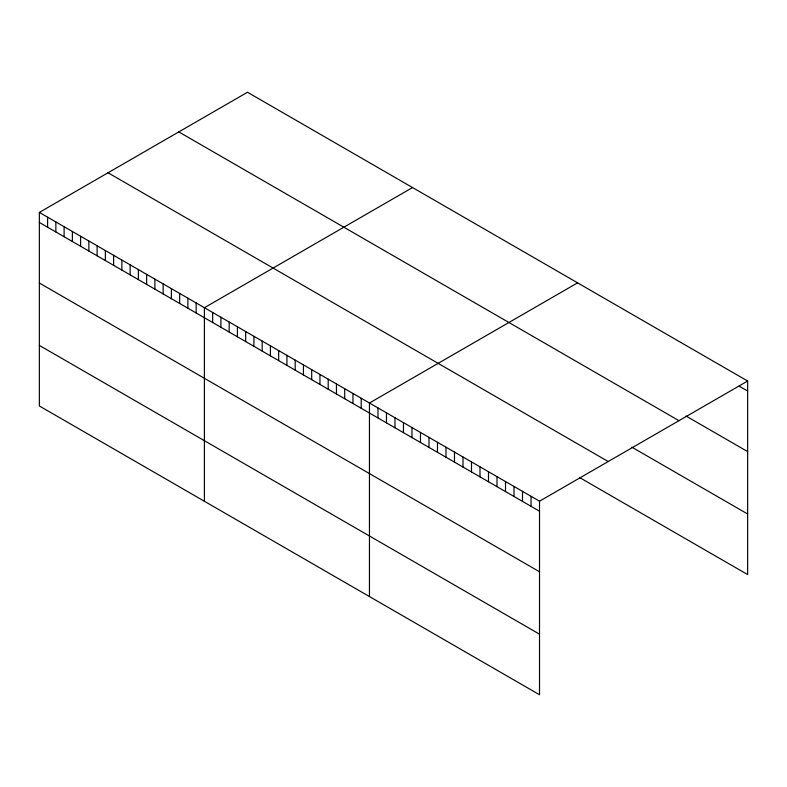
<?xml version="1.0" encoding="UTF-8"?>
<svg xmlns="http://www.w3.org/2000/svg" width="787" height="787" viewBox="0 0 787 787"><rect width="100%" height="100%" fill="white"/><g stroke="black" fill="none" stroke-linecap="round" stroke-linejoin="round"><path stroke-width="1.18" d="M39.35 212.421L539.518 501.191L539.518 694.744L39.35 405.974L39.35 212.421L247.482 92.256L747.65 381.026L747.65 574.579L579.714 477.62M412.536 187.552L204.404 307.717L204.404 501.26M577.589 282.848L369.457 403.013L369.457 596.556M539.518 501.191L747.65 381.026M739.15 386.142L747.65 391.05M686.008 416.028L747.65 451.61M178.797 131.911L678.965 420.681M631.804 447.124L747.65 514.009M108.035 172.776L608.203 461.536M39.35 222.446L539.518 511.216M39.35 283.015L539.518 571.775M39.35 345.404L539.518 634.174M531.018 496.282L531.018 506.307M522.509 491.373L522.509 501.398M514.009 486.464L514.009 496.489M505.51 481.555L505.51 491.58M497 476.647L497 486.671M488.501 471.738L488.501 481.762M480.001 466.829L480.001 476.853M471.492 461.92L471.492 471.944M462.992 457.011L462.992 467.035M454.493 452.102L454.493 462.126M445.983 447.193L445.983 457.217M437.483 442.284L437.483 452.309M428.984 437.375L428.984 447.4M420.474 432.466L420.474 442.491M411.975 427.557L411.975 437.582M403.475 422.649L403.475 432.673M394.966 417.74L394.966 427.764M386.466 412.831L386.466 422.855M377.967 407.922L377.967 417.946M361.203 398.252L361.203 408.266M352.96 393.48L352.96 403.505M344.706 388.719L344.706 398.743M336.452 383.958L336.452 393.972M328.199 379.186L328.199 389.211M319.945 374.425L319.945 384.45M311.691 369.664L311.691 379.678M303.438 364.893L303.438 374.917M295.184 360.131L295.184 370.156M286.93 355.37L286.93 365.384M278.677 350.599L278.677 360.623M270.423 345.837L270.423 355.862M262.179 341.076L262.179 351.091M253.926 336.305L253.926 346.329M245.672 331.543L245.672 341.568M237.418 326.782L237.418 336.797M229.165 322.011L229.165 332.035M220.911 317.25L220.911 327.274M212.657 312.488L212.657 322.503M196.15 302.956L196.15 312.98M187.896 298.194L187.896 308.209M179.643 293.423L179.643 303.448M171.399 288.662L171.399 298.686M163.145 283.9L163.145 293.915M154.891 279.129L154.891 289.154M146.638 274.368L146.638 284.392M138.384 269.607L138.384 279.621M130.13 264.835L130.13 274.86M121.877 260.074L121.877 270.098M113.623 255.303L113.623 265.327M105.369 250.541L105.369 260.566M97.116 245.78L97.116 255.805M88.862 241.009L88.862 251.033M80.618 236.248L80.618 246.272M72.365 231.486L72.365 241.511M64.111 226.715L64.111 236.739M55.857 221.954L55.857 231.978M47.604 217.192L47.604 227.217"/></g></svg>
